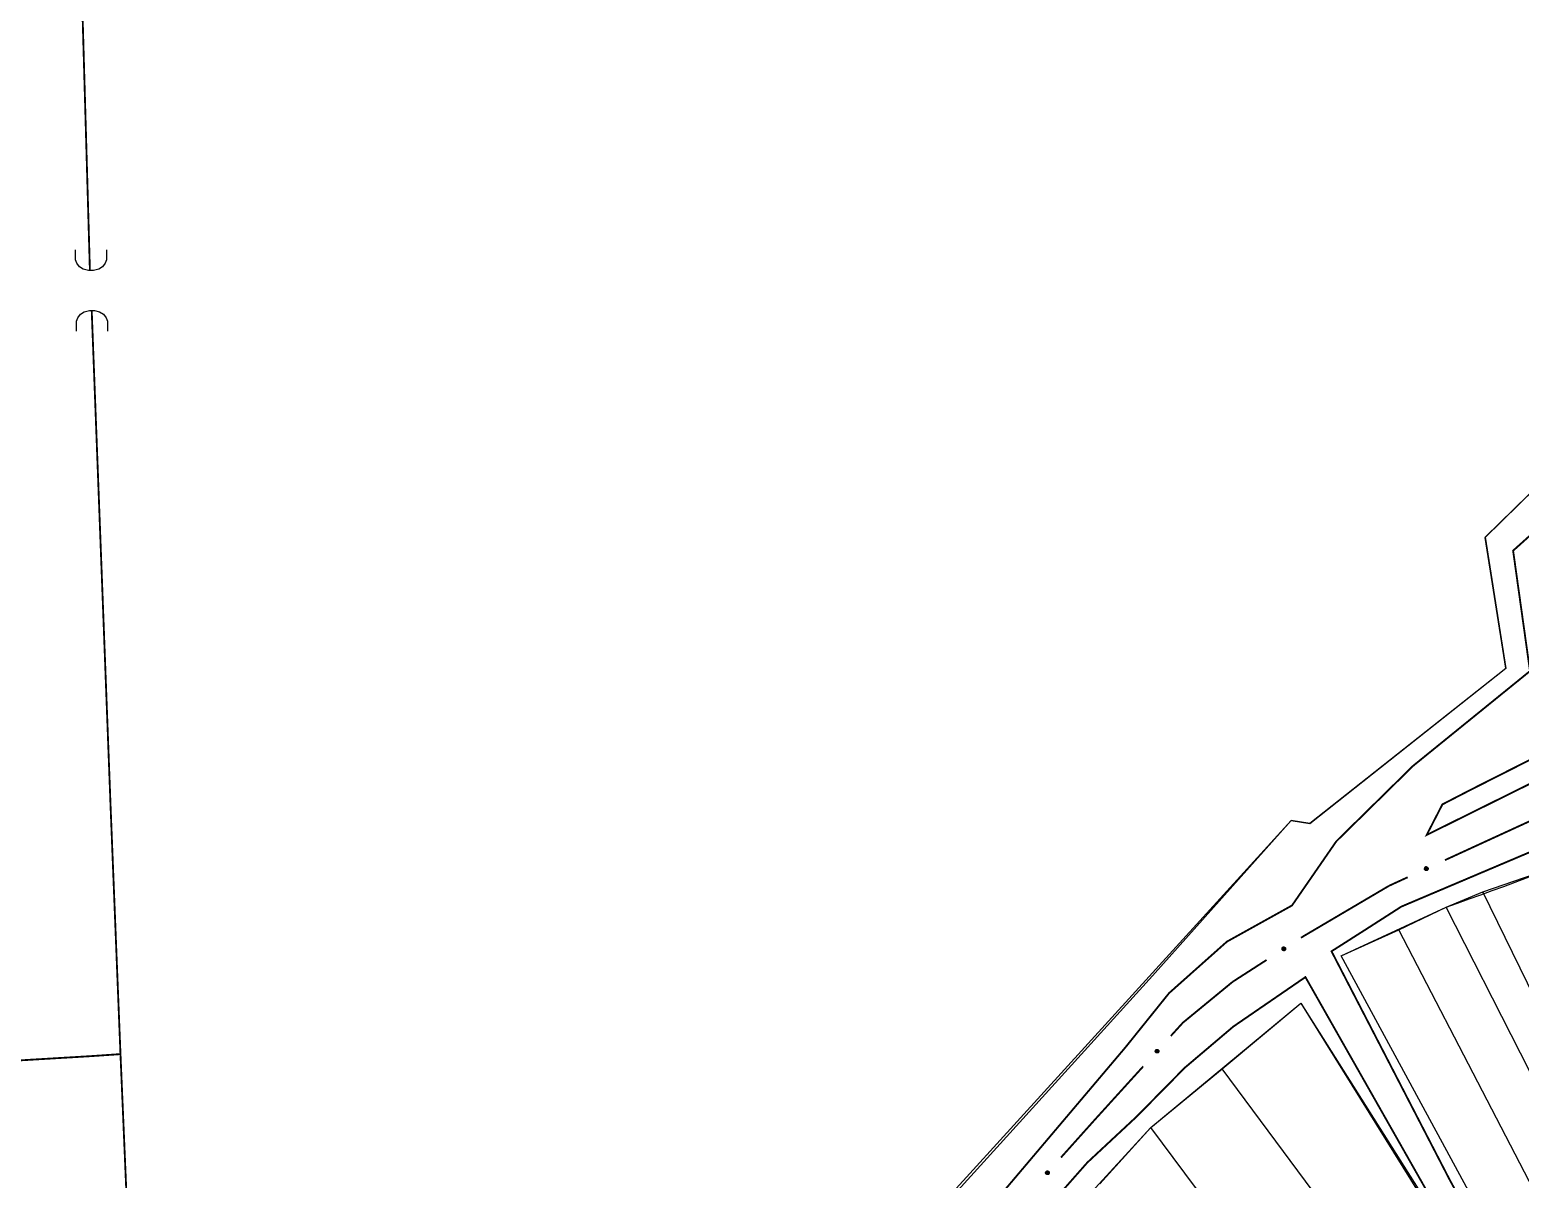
# Model space of a CAD drawing. Extents: x 203614 to 206284, y 4847494 to 4848495.
# Drawn here: x 203828.6 to 203974.2, y 4848050.7 to 4848163.1 of the extents above; entities that cross this region are included whole.
import ezdxf

# ---------------------------------------------------------------- set-up
doc = ezdxf.new("R2010")
doc.units = 0
doc.header["$LTSCALE"] = 1.5
doc.header["$MEASUREMENT"] = 0
doc.linetypes.add('PHANTOMX2', pattern=[5, 2.5, -0.5, 0.5, -0.5, 0.5, -0.5])
for name, color, linetype in [('CD-MALHA-LOTES', 40, 'CONTINUOUS'), ('HD-VALAS-DRENOS', 170, 'CONTINUOUS'), ('RU-QUADRAS', 210, 'CONTINUOUS'), ('SV-EIXO-RUA-N-PAV', 6, 'CONTINUOUS'), ('SV-PONTE-BUEIRO', 249, 'CONTINUOUS'), ('SV-RUA-NAO-PAV-S-GUIA-C-GUIA', 7, 'PHANTOMX2'), ('SV-RUA-PAVIM-S-GUIA-C-GUIA', 7, 'CONTINUOUS')]:
    doc.layers.add(name, color=color, linetype=linetype)

# ---------------------------------------------------------------- blocks, each defined once
blk = doc.blocks.new('COD119', base_point=(203685.71, 4848178.86))
at = {"layer": 'SV-PONTE-BUEIRO'}
blk.add_lwpolyline([(203684.2, 4848176.86), (203684.2, 4848177.693333), (203684.2, 4848177.818333), (203684.325833, 4848178.151667), (203684.5775, 4848178.526667), (203684.955, 4848178.735), (203685.458333, 4848178.86), (203685.961667, 4848178.86), (203686.465, 4848178.735), (203686.8425, 4848178.526667), (203687.094167, 4848178.151667), (203687.22, 4848177.818333), (203687.22, 4848177.693333), (203687.22, 4848176.86)], dxfattribs=at)

msp = doc.modelspace()

# ---------------------------------------------------------------- linework, layer by layer
at = {"layer": 'CD-MALHA-LOTES'}
for points in [[(204104.142142, 4848236.428854), (204114.630349, 4848160.742326), (204040.910359, 4848125.092508), (204027.900949, 4848145.867225), (204027.094164, 4848146.875707), (204026.085682, 4848146.875707), (204024.976353, 4848146.068921), (204011.815671, 4848134.874778), (203997.797779, 4848138.807855), (203986.301091, 4848128.420497), (203984.18328, 4848130.740004), (203978.636633, 4848125.495901), (203980.653595, 4848123.075546), (203970.820902, 4848113.444548), (203972.837865, 4848100.636835), (203953.676718, 4848085.45919), (203951.861452, 4848085.761734), (203938.297377, 4848070.584089), (203905.320035, 4848034.228335), (203892.008081, 4848020.008747), (203873.804992, 4848006.948913), (203846.727266, 4848005.032799), (203828.272057, 4847991.216603)], [(203970.57028, 4848078.80205), (203977.700032, 4848081.247521)], [(203966.988183, 4848077.286548), (203970.57028, 4848078.80205)], [(204006.253481, 4848005.851259), (203970.57028, 4848078.80205)], [(203962.372788, 4848075.08218), (203966.988183, 4848077.286548)], [(204004.22133, 4848004.16354), (203966.988183, 4848077.286548)], [(203999.192616, 4848004.094654), (203996.437156, 4848003.750221), (203994.301675, 4848003.199129), (203956.724096, 4848072.53338), (203962.372788, 4848075.08218)], [(203999.192616, 4848004.094654), (203962.372788, 4848075.08218)], [(203945.116723, 4848061.477099), (203952.797566, 4848067.917985), (203964.646042, 4848049.146417)], [(203938.124744, 4848055.75952), (203945.116723, 4848061.477099)], [(203957.757393, 4848044.462136), (203945.116723, 4848061.477099)], [(203933.130474, 4848050.248601), (203938.124744, 4848055.75952)], [(203950.386539, 4848039.295649), (203938.124744, 4848055.75952)]]:
    msp.add_lwpolyline(points, dxfattribs=at)
at = {"layer": 'HD-VALAS-DRENOS', "const_width": 0.18, "flags": 128}
for points in [[(203831.6, 4848234.36), (203833.23, 4848181.29), (203834.43, 4848139.57)], [(203850.67, 4848008.25), (203838.95, 4848027.05), (203837.42, 4848062.93), (203836.46, 4848086.95), (203834.61, 4848135.56)], [(203837.42, 4848062.93), (203834.5, 4848062.73), (203802.99, 4848060.85), (203756.38, 4848058.18)]]:
    msp.add_lwpolyline(points, dxfattribs=at)
at = {"layer": 'RU-QUADRAS', "linetype": 'Continuous'}
msp.add_lwpolyline([(203800, 4847968.88, -0.0132372274), (203846.73, 4848005.03), (203873.8, 4848006.95), (203892.01, 4848020.01), (203951.86, 4848085.76), (203953.68, 4848085.46), (203972.84, 4848100.64), (203970.82, 4848113.44), (203980.65, 4848123.08), (203978.64, 4848125.5), (203984.18, 4848130.74), (203986.3, 4848128.42), (203997.8, 4848138.81), (204011.82, 4848134.87), (204024.98, 4848146.07, -0.32607148), (204027.09, 4848146.88), (204040.91, 4848125.09), (204114.63, 4848160.74), (204100.31, 4848262.7)], format="xyb", dxfattribs=at)
at = {"layer": 'RU-QUADRAS', "color": 6, "linetype": 'Continuous'}
for points in [[(203994.3, 4848003.2), (203956.72, 4848072.53), (203966.99, 4848077.29, 0.0257877096), (204002.4, 4848091.86)], [(203806.45, 4847916.85, 0.0599783008), (203834.72, 4847914.88), (203841.17, 4847912.75), (203889.95, 4847899.69), (203890.83, 4847902.7), (203865.5, 4847915.03, 0.0233016067), (203876.34, 4847940.06), (203879.19, 4847951.4), (203882.15, 4847965.98), (203889.8, 4847962.81), (203894.28, 4847970.39), (203869.89, 4847986.82), (203863.42, 4847998.95), (203871.89, 4847998.6), (203901.82, 4847976.45), (203902.92, 4847977.97), (203874.99, 4847999.5, 0.1893327621), (203892.94, 4848008.06), (203900.86, 4848015.12), (203938.12, 4848055.76), (203952.8, 4848067.92), (203993.27, 4848002.85)]]:
    msp.add_lwpolyline(points, format="xyb", dxfattribs=at)
at = {"layer": 'SV-EIXO-RUA-N-PAV', "const_width": 0.18, "flags": 128}
for points in [[(203977.774892, 4848086.89586), (203966.869975, 4848081.887588)], [(203963.235003, 4848080.218164), (203961.417517, 4848079.383452)], [(203961.41, 4848079.38), (203953.66328, 4848074.814968)], [(203961.417517, 4848079.383452), (203961.41, 4848079.38)], [(203953.01, 4848074.43), (203952.806759, 4848074.299134)], [(203953.66328, 4848074.814968), (203953.01, 4848074.43)], [(203949.443634, 4848072.133634), (203946.921291, 4848070.509508)], [(203946.13, 4848070), (203941.44799, 4848066.154406)], [(203946.921291, 4848070.509508), (203946.13, 4848070)], [(203941.26, 4848066), (203940.079328, 4848064.69919)], [(203941.44799, 4848066.154406), (203941.26, 4848066)], [(203937.390985, 4848061.737296), (203933.358471, 4848057.294456)], [(203933.358471, 4848057.294456), (203932.71, 4848056.58)], [(203932.71, 4848056.58), (203929.350831, 4848052.829189)]]:
    msp.add_lwpolyline(points, dxfattribs=at)
at = {"layer": 'SV-EIXO-RUA-N-PAV', "flags": 128}
for points in [[(203965.229, 4848081.012807), (203965.212658, 4848080.96671), (203965.189186, 4848080.930433), (203965.160901, 4848080.905811), (203965.130233, 4848080.890571), (203965.097102, 4848080.878513), (203965.061017, 4848080.873726), (203965.019789, 4848080.877284), (203964.973433, 4848080.893353), (203964.937851, 4848080.91984), (203964.912228, 4848080.946279), (203964.894495, 4848080.977343), (203964.883321, 4848081.009724), (203964.879588, 4848081.047372), (203964.883602, 4848081.089117), (203964.900888, 4848081.135339), (203964.924143, 4848081.170746), (203964.952127, 4848081.193843), (203964.983469, 4848081.211473), (203965.017441, 4848081.223378), (203965.05289, 4848081.227873), (203965.094913, 4848081.223756), (203965.140309, 4848081.20609), (203965.175888, 4848081.183299), (203965.199371, 4848081.155646), (203965.216033, 4848081.124399), (203965.228531, 4848081.091316), (203965.234854, 4848081.055243), (203965.229, 4848081.012807)], [(203951.305595, 4848073.201615), (203951.295919, 4848073.153674), (203951.2778, 4848073.114449), (203951.253271, 4848073.086083), (203951.225059, 4848073.066669), (203951.19396, 4848073.050058), (203951.158911, 4848073.040228), (203951.117594, 4848073.037935), (203951.069434, 4848073.047304), (203951.030472, 4848073.068507), (203951.001376, 4848073.091067), (203950.979438, 4848073.119319), (203950.963808, 4848073.1498), (203950.954801, 4848073.186545), (203950.952886, 4848073.228438), (203950.963479, 4848073.276637), (203950.981507, 4848073.31497), (203951.005953, 4848073.341784), (203951.034495, 4848073.363659), (203951.066448, 4848073.380236), (203951.100908, 4848073.389687), (203951.143092, 4848073.391539), (203951.190525, 4848073.380454), (203951.228963, 4848073.36291), (203951.256113, 4848073.338847), (203951.277016, 4848073.310262), (203951.294056, 4848073.279273), (203951.305404, 4848073.244452), (203951.305595, 4848073.201615)], [(203938.913234, 4848063.250651), (203938.916291, 4848063.201838), (203938.908937, 4848063.159261), (203938.892582, 4848063.125515), (203938.870354, 4848063.099463), (203938.844612, 4848063.075371), (203938.8133, 4848063.056808), (203938.773983, 4848063.043904), (203938.725038, 4848063.040493), (203938.681917, 4848063.050894), (203938.647975, 4848063.065158), (203938.619475, 4848063.086771), (203938.59649, 4848063.112171), (203938.578284, 4848063.145334), (203938.565595, 4848063.185306), (203938.563357, 4848063.234604), (203938.570853, 4848063.276296), (203938.587529, 4848063.308522), (203938.60944, 4848063.337036), (203938.636015, 4848063.361317), (203938.666857, 4848063.379361), (203938.707125, 4848063.392064), (203938.755812, 4848063.393629), (203938.79748, 4848063.386627), (203938.829932, 4848063.370408), (203938.857519, 4848063.348204), (203938.881996, 4848063.322679), (203938.901966, 4848063.29198), (203938.913234, 4848063.250651)], [(203928.194398, 4848051.372926), (203928.19778, 4848051.324135), (203928.190709, 4848051.28151), (203928.174579, 4848051.247656), (203928.152525, 4848051.221456), (203928.126943, 4848051.197194), (203928.095755, 4848051.178423), (203928.056525, 4848051.165257), (203928.007604, 4848051.161521), (203927.964415, 4848051.171635), (203927.930378, 4848051.185673), (203927.901735, 4848051.207097), (203927.878582, 4848051.232342), (203927.860155, 4848051.265384), (203927.847201, 4848051.30527), (203927.844635, 4848051.354553), (203927.851854, 4848051.396294), (203927.868315, 4848051.428629), (203927.890036, 4848051.457289), (203927.916449, 4848051.481746), (203927.94717, 4848051.499995), (203927.987353, 4848051.512966), (203928.036028, 4848051.514854), (203928.077742, 4848051.508129), (203928.110301, 4848051.492126), (203928.138035, 4848051.470107), (203928.162681, 4848051.444745), (203928.182856, 4848051.414179), (203928.194398, 4848051.372926)]]:
    msp.add_lwpolyline(points, close=True, dxfattribs=at)
for points in [[(203965.140309, 4848081.20609), (203964.879588, 4848081.047372)], [(203965.175888, 4848081.183299), (203964.883321, 4848081.009724)], [(203965.094913, 4848081.223756), (203964.883602, 4848081.089117)], [(203965.11476, 4848081.21193), (203964.884148, 4848081.06998)], [(203965.155708, 4848081.194699), (203964.885315, 4848081.031476)], [(203965.184155, 4848081.168723), (203964.891441, 4848080.995249)], [(203965.199371, 4848081.155646), (203964.894495, 4848080.977343)], [(203965.06989, 4848081.221354), (203964.899101, 4848081.115888)], [(203965.05289, 4848081.227873), (203964.900888, 4848081.135339)], [(203965.205162, 4848081.13933), (203964.903869, 4848080.96492)], [(203965.216033, 4848081.124399), (203964.912228, 4848080.946279)], [(203965.031487, 4848081.223236), (203964.918142, 4848081.156165)], [(203965.017441, 4848081.223378), (203964.924143, 4848081.170746)], [(203965.219298, 4848081.105281), (203964.930305, 4848080.933516)], [(203965.228531, 4848081.091316), (203964.937851, 4848080.91984)], [(203965.227335, 4848081.071434), (203964.959991, 4848080.908109)], [(203965.234854, 4848081.055243), (203964.973433, 4848080.893353)], [(203965.230412, 4848081.035308), (203964.999029, 4848080.888499)], [(203965.229, 4848081.012807), (203965.019789, 4848080.877284)], [(203965.219078, 4848080.988059), (203965.046948, 4848080.878974)], [(203965.212658, 4848080.96671), (203965.061017, 4848080.873726)], [(203965.199367, 4848080.945972), (203965.086692, 4848080.880711)], [(203965.189186, 4848080.930433), (203965.097102, 4848080.878513)], [(203951.143092, 4848073.391539), (203950.952886, 4848073.228438)], [(203951.190525, 4848073.380454), (203950.954801, 4848073.186545)], [(203951.164408, 4848073.382632), (203950.956126, 4848073.20957)], [(203951.207377, 4848073.371349), (203950.962713, 4848073.171615)], [(203951.100908, 4848073.389687), (203950.963479, 4848073.276637)], [(203951.228963, 4848073.36291), (203950.963808, 4848073.1498)], [(203951.118658, 4848073.385631), (203950.964454, 4848073.257128)], [(203951.239204, 4848073.349646), (203950.973889, 4848073.136615)], [(203951.080373, 4848073.382078), (203950.977623, 4848073.299688)], [(203951.256113, 4848073.338847), (203950.979438, 4848073.119319)], [(203951.066448, 4848073.380236), (203950.981507, 4848073.31497)], [(203951.264147, 4848073.323511), (203950.990471, 4848073.108342)], [(203951.277016, 4848073.310262), (203951.001376, 4848073.091067)], [(203951.282945, 4848073.291796), (203951.021072, 4848073.080981)], [(203951.294056, 4848073.279273), (203951.030472, 4848073.068507)], [(203951.295677, 4848073.259421), (203951.054046, 4848073.060017)], [(203951.305404, 4848073.244452), (203951.069434, 4848073.047304)], [(203951.303819, 4848073.224091), (203951.095459, 4848073.046109)], [(203951.305595, 4848073.201615), (203951.117594, 4848073.037935)], [(203951.299264, 4848073.175715), (203951.144243, 4848073.04344)], [(203951.295919, 4848073.153674), (203951.158911, 4848073.040228)], [(203951.285687, 4848073.131269), (203951.183345, 4848073.050765)], [(203951.2778, 4848073.114449), (203951.19396, 4848073.050058)], [(203938.666857, 4848063.379361), (203938.563357, 4848063.234604)], [(203938.707125, 4848063.392064), (203938.565595, 4848063.185306)], [(203938.685052, 4848063.380036), (203938.569346, 4848063.216011)], [(203938.636015, 4848063.361317), (203938.570853, 4848063.276296)], [(203938.64899, 4848063.366698), (203938.571055, 4848063.26053)], [(203938.730021, 4848063.388975), (203938.573606, 4848063.167918)], [(203938.755812, 4848063.393629), (203938.578284, 4848063.145334)], [(203938.774446, 4848063.389194), (203938.589789, 4848063.13296)], [(203938.79748, 4848063.386627), (203938.59649, 4848063.112171)], [(203938.810804, 4848063.376464), (203938.609639, 4848063.102043)], [(203938.829932, 4848063.370408), (203938.619475, 4848063.086771)], [(203938.84166, 4848063.357672), (203938.632972, 4848063.079023)], [(203938.857519, 4848063.348204), (203938.647975, 4848063.065158)], [(203938.868023, 4848063.331901), (203938.66961, 4848063.060511)], [(203938.881996, 4848063.322679), (203938.681917, 4848063.050894)], [(203938.888698, 4848063.303922), (203938.706885, 4848063.048791)], [(203938.901966, 4848063.29198), (203938.725038, 4848063.040493)], [(203938.905704, 4848063.271902), (203938.750486, 4848063.046072)], [(203938.913234, 4848063.250651), (203938.773983, 4848063.043904)], [(203938.913819, 4848063.223995), (203938.7983, 4848063.056115)], [(203938.916291, 4848063.201838), (203938.8133, 4848063.056808)], [(203938.912204, 4848063.177549), (203938.834175, 4848063.073308)], [(203938.908937, 4848063.159261), (203938.844612, 4848063.075371)], [(203927.94717, 4848051.499995), (203927.844635, 4848051.354553)], [(203927.987353, 4848051.512966), (203927.847201, 4848051.30527)], [(203927.96536, 4848051.500791), (203927.850748, 4848051.336)], [(203927.916449, 4848051.481746), (203927.851854, 4848051.396294)], [(203927.929388, 4848051.487213), (203927.85216, 4848051.380529)], [(203928.010269, 4848051.510029), (203927.855328, 4848051.287936)], [(203928.036028, 4848051.514854), (203927.860155, 4848051.265384)], [(203928.054691, 4848051.510543), (203927.871742, 4848051.253086)], [(203928.077742, 4848051.508129), (203927.878582, 4848051.232342)], [(203928.091133, 4848051.498056), (203927.891798, 4848051.222302)], [(203928.110301, 4848051.492126), (203927.901735, 4848051.207097)], [(203928.122113, 4848051.479469), (203927.915283, 4848051.199438)], [(203928.138035, 4848051.470107), (203927.930378, 4848051.185673)], [(203928.148647, 4848051.453874), (203927.952044, 4848051.18117)], [(203928.162681, 4848051.444745), (203927.964415, 4848051.171635)], [(203928.169508, 4848051.426033), (203927.989396, 4848051.169699)], [(203928.182856, 4848051.414179), (203928.007604, 4848051.161521)], [(203928.186726, 4848051.394126), (203928.033014, 4848051.16727)], [(203928.194398, 4848051.372926), (203928.056525, 4848051.165257)], [(203928.19516, 4848051.346275), (203928.08076, 4848051.17763)], [(203928.19778, 4848051.324135), (203928.095755, 4848051.178423)], [(203928.193854, 4848051.299819), (203928.11652, 4848051.195061)], [(203928.190709, 4848051.28151), (203928.126943, 4848051.197194)]]:
    msp.add_lwpolyline(points, dxfattribs=at)
at = {"layer": 'SV-RUA-NAO-PAV-S-GUIA-C-GUIA', "const_width": 0.18, "flags": 128}
for points in [[(204040.07, 4848125.78), (204017.69, 4848113.79), (203997.67, 4848103.06), (203969.44, 4848088.79), (203966.63, 4848087.34), (203965.09, 4848084.35), (204004.61, 4848103.94), (204046.22, 4848124.09), (204058.45, 4848129.56), (204062.18, 4848131.05), (204068.22, 4848134.32), (204095.37, 4848147.35), (204100.53, 4848149.71), (204106.49, 4848152.56), (204118.11, 4848157.38)], [(204119.02, 4848151.17), (204107.04, 4848146.8), (204100.09, 4848143.69), (204091.45, 4848139.91), (204069.99, 4848128.26), (204062.88, 4848124.59), (204055.24, 4848120.91), (204022.26, 4848104.97), (203992.56, 4848090.04), (203962.62, 4848077.35), (203958.88, 4848074.95), (203955.79, 4848072.98), (203967.36, 4848050.61), (203975.38, 4848035.94), (203982.98, 4848022.62), (203980.61, 4848021.34), (203970.2, 4848040.58), (203953.24, 4848070.46), (203946.19, 4848065.62), (203941.45, 4848061.6), (203936.74, 4848056.82), (203931.92, 4848052.33), (203917.4, 4848035.87), (203895.95, 4848012.89), (203891.51, 4848008.61), (203885.31, 4848003.86), (203878.69, 4848001.42), (203873.2, 4848000.39), (203868.56, 4848000.42), (203860.64, 4848000.43), (203868.16, 4847984.98), (203867.8, 4847984.35), (203867.57, 4847983.94), (203857.56, 4847999.65), (203852.72, 4847998.8), (203848.53, 4847996.52), (203844.59, 4847994.07), (203838.97, 4847990.57), (203834.3, 4847986.68), (203820.47, 4847975.92), (203807.26, 4847965.56), (203800.9, 4847960.29)], [(203794.71, 4847960.29), (203795.09, 4847960.72), (203817.57, 4847978.5), (203846.56, 4848000.79), (203849.59, 4848002.26), (203851.39, 4848002.86), (203854.47, 4848003.54), (203858.54, 4848003.56), (203864.73, 4848003.48), (203870.67, 4848003.44), (203874.36, 4848004.53), (203879.22, 4848006.66), (203884.67, 4848010.05), (203888.71, 4848013.27), (203899.56, 4848024.12), (203921.87, 4848047.31), (203935.63, 4848063.57), (203939.91, 4848068.89), (203945.56, 4848073.92), (203951.93, 4848077.46), (203956.26, 4848083.73)]]:
    msp.add_lwpolyline(points, dxfattribs=at)
at = {"layer": 'SV-RUA-PAVIM-S-GUIA-C-GUIA', "const_width": 0.18, "flags": 128}
msp.add_lwpolyline([(203956.26, 4848083.73), (203963.77, 4848091.11), (203975.19, 4848100.37), (203973.54, 4848112.14), (203999.34, 4848135.28), (204011.12, 4848131.38), (204027.44, 4848145.19)], dxfattribs=at)

# ---------------------------------------------------------------- block references
at = {"layer": 'SV-PONTE-BUEIRO', "rotation": 180}
msp.add_blockref('COD119', (203834.54, 4848139.54, 8.86), dxfattribs=at)
at = {"layer": 'SV-PONTE-BUEIRO'}
msp.add_blockref('COD119', (203834.63, 4848135.6, 8.86), dxfattribs=at)

doc.saveas('drawing.dxf')
